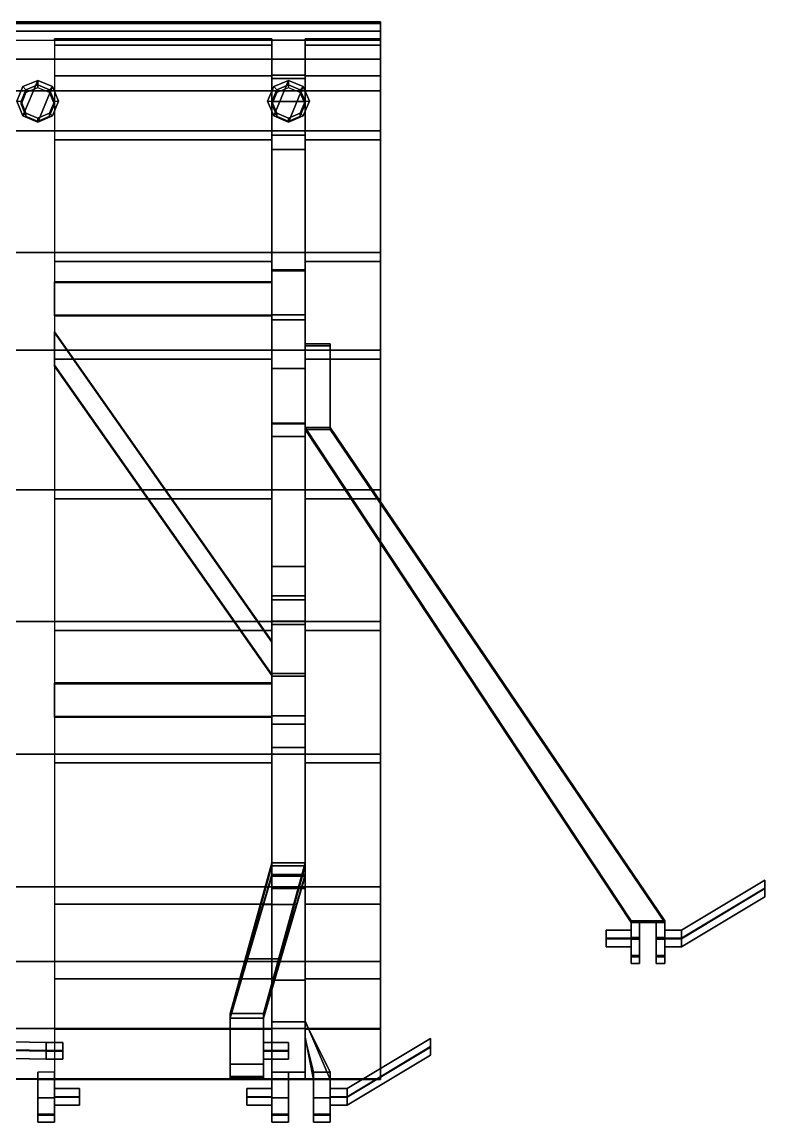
# Model space of a CAD drawing. Extents: x -0.72 to 0.72, y 1.65 to 2.97.
# Drawn here: x -0.169 to 0.72, y 1.65 to 2.967 of the extents above; entities that cross this region are included whole.
import ezdxf

# ---------------------------------------------------------------- set-up
doc = ezdxf.new("R2010")
doc.units = 0
doc.layers.add('TAIL', color=1, linetype='CONTINUOUS')

msp = doc.modelspace()

# ---------------------------------------------------------------- linework, layer by layer
at = {"layer": 'TAIL'}
for points in [[(-0.26, 2.9669, 1.0753), (-0.26, 2.9651, 1.1253), (0.26, 2.9651, 1.1253), (0.26, 2.9669, 1.0753)], [(-0.26, 2.9559, 0.9798), (-0.26, 2.9669, 1.0753), (0.26, 2.9669, 1.0753), (0.26, 2.9559, 0.9798)], [(-0.26, 2.9651, 1.1253), (-0.26, 2.9451, 1.1246), (0.26, 2.9451, 1.1246), (0.26, 2.9651, 1.1253)], [(0.26, 2.9669, 1.0753), (0.26, 2.9651, 1.1253), (0.26, 2.9451, 1.1246), (0.26, 2.9469, 1.0746)], [(0.26, 2.9559, 0.9798), (0.26, 2.9669, 1.0753), (0.26, 2.9469, 1.0746), (0.26, 2.9393, 1.0043)], [(-0.26, 2.9225, 0.9137), (-0.26, 2.9559, 0.9798), (0.26, 2.9559, 0.9798), (0.26, 2.9225, 0.9137)], [(0.26, 2.9225, 0.9137), (0.26, 2.9559, 0.9798), (0.26, 2.9393, 1.0043), (0.26, 2.9025, 0.913)], [(-0.13, 2.9469, 1.0746), (-0.13, 2.9393, 1.0043), (0.13, 2.9393, 1.0043), (0.13, 2.9469, 1.0746)], [(-0.13, 2.9451, 1.1246), (-0.13, 2.9469, 1.0746), (0.13, 2.9469, 1.0746), (0.13, 2.9451, 1.1246)], [(-0.13, 2.9393, 1.0043), (-0.13, 2.9025, 0.913), (0.13, 2.9025, 0.913), (0.13, 2.9393, 1.0043)], [(0.13, 2.9469, 1.0746), (0.13, 2.9393, 1.0043), (0.13, 2.8994, 1.0029), (0.13, 2.9034, 1.0277)], [(0.13, 2.9451, 1.1246), (0.13, 2.9469, 1.0746), (0.13, 2.9034, 1.0277)], [(0.13, 2.9451, 1.1246), (0.13, 1.9443, 1.1299), (0.17, 1.9443, 1.1299), (0.17, 2.9451, 1.1246)], [(0.13, 2.9451, 1.1246), (0.13, 2.9451, 1.1246), (0.13, 2.9034, 1.0277), (0.13, 2.8315, 1.0741)], [(0.13, 2.9451, 1.1246), (0.13, 2.9451, 1.1246), (0.13, 2.8315, 1.0741), (0.13, 2.6701, 1.075)], [(0.13, 2.6701, 1.075), (0.13, 2.6701, 1.075), (0.13, 2.552, 1.0745), (0.13, 2.9451, 1.1246)], [(0.13, 2.552, 1.0745), (0.13, 2.552, 1.0745), (0.13, 2.3152, 1.076), (0.13, 2.9451, 1.1246)], [(0.13, 1.9443, 1.1299), (0.13, 2.9451, 1.1246), (0.13, 2.3152, 1.076), (0.13, 2.1363, 1.0763)], [(0.13, 2.9393, 1.0043), (0.13, 2.9025, 0.913), (0.13, 2.8718, 0.9319), (0.13, 2.8994, 1.0029)], [(0.17, 2.9034, 1.0277), (0.17, 2.8994, 1.0029), (0.17, 2.9393, 1.0043), (0.17, 2.9469, 1.0746)], [(0.17, 2.9034, 1.0277), (0.17, 2.9034, 1.0277), (0.17, 2.9469, 1.0746), (0.17, 2.9451, 1.1246)], [(0.17, 2.9469, 1.0746), (0.17, 2.9393, 1.0043), (0.26, 2.9393, 1.0043), (0.26, 2.9469, 1.0746)], [(0.17, 2.9451, 1.1246), (0.17, 2.9469, 1.0746), (0.26, 2.9469, 1.0746), (0.26, 2.9451, 1.1246)], [(0.17, 2.8315, 1.0741), (0.17, 2.9034, 1.0277), (0.17, 2.9451, 1.1246)], [(0.17, 2.6701, 1.075), (0.17, 2.8315, 1.0741), (0.17, 2.9451, 1.1246)], [(0.17, 2.9451, 1.1246), (0.17, 2.552, 1.0745), (0.17, 2.6701, 1.075)], [(0.17, 2.9451, 1.1246), (0.17, 2.3152, 1.076), (0.17, 2.552, 1.0745)], [(0.17, 2.1363, 1.0763), (0.17, 2.3152, 1.076), (0.17, 2.9451, 1.1246), (0.17, 1.9443, 1.1299)], [(0.17, 2.8994, 1.0029), (0.17, 2.8718, 0.9319), (0.17, 2.9025, 0.913), (0.17, 2.9393, 1.0043)], [(0.17, 2.9393, 1.0043), (0.17, 2.9025, 0.913), (0.26, 2.9025, 0.913), (0.26, 2.9393, 1.0043)], [(-0.26, 2.8846, 0.8523), (-0.26, 2.9225, 0.9137), (0.26, 2.9225, 0.9137), (0.26, 2.8846, 0.8523)], [(0.26, 2.8846, 0.8523), (0.26, 2.9225, 0.9137), (0.26, 2.9025, 0.913), (0.26, 2.8257, 0.8202)], [(-0.13, 2.9025, 0.913), (-0.13, 2.8257, 0.8202), (0.13, 2.8257, 0.8202), (0.13, 2.9025, 0.913)], [(0.13, 2.8315, 1.0741), (0.13, 2.9034, 1.0277), (0.17, 2.9034, 1.0277), (0.17, 2.8315, 1.0741)], [(0.13, 2.9034, 1.0277), (0.13, 2.8994, 1.0029), (0.17, 2.8994, 1.0029), (0.17, 2.9034, 1.0277)], [(0.13, 2.9025, 0.913), (0.13, 2.8257, 0.8202), (0.13, 2.8143, 0.8599), (0.13, 2.8718, 0.9319)], [(0.13, 2.8994, 1.0029), (0.13, 2.8718, 0.9319), (0.17, 2.8718, 0.9319), (0.17, 2.8994, 1.0029)], [(0.17, 2.8718, 0.9319), (0.17, 2.8143, 0.8599), (0.17, 2.8257, 0.8202), (0.17, 2.9025, 0.913)], [(0.17, 2.9025, 0.913), (0.17, 2.8257, 0.8202), (0.26, 2.8257, 0.8202), (0.26, 2.9025, 0.913)], [(-0.26, 2.8364, 0.8006), (-0.26, 2.8846, 0.8523), (0.26, 2.8846, 0.8523), (0.26, 2.8364, 0.8006)], [(-0.1677, 2.8544, 1.2327), (-0.15, 2.897, 1.2312), (-0.1677, 2.8897, 1.2315), (-0.175, 2.872, 1.2321)], [(-0.1641, 2.8858, 1.2216), (-0.17, 2.8717, 1.2221), (-0.175, 2.872, 1.2321), (-0.1677, 2.8897, 1.2315)], [(-0.1641, 2.8823, 1.1217), (-0.17, 2.8682, 1.1222), (-0.17, 2.8717, 1.2221), (-0.1641, 2.8858, 1.2216)], [(-0.15, 2.8471, 1.233), (-0.1323, 2.8897, 1.2315), (-0.15, 2.897, 1.2312), (-0.1677, 2.8544, 1.2327)], [(-0.15, 2.8917, 1.2214), (-0.1641, 2.8858, 1.2216), (-0.1677, 2.8897, 1.2315), (-0.15, 2.897, 1.2312)], [(-0.15, 2.8882, 1.1215), (-0.1641, 2.8823, 1.1217), (-0.1641, 2.8858, 1.2216), (-0.15, 2.8917, 1.2214)], [(-0.1359, 2.8858, 1.2216), (-0.15, 2.8917, 1.2214), (-0.15, 2.897, 1.2312), (-0.1323, 2.8897, 1.2315)], [(-0.1359, 2.8823, 1.1217), (-0.15, 2.8882, 1.1215), (-0.15, 2.8917, 1.2214), (-0.1359, 2.8858, 1.2216)], [(-0.1323, 2.8544, 1.2327), (-0.125, 2.872, 1.2321), (-0.1323, 2.8897, 1.2315), (-0.15, 2.8471, 1.233)], [(-0.13, 2.8717, 1.2221), (-0.1359, 2.8858, 1.2216), (-0.1323, 2.8897, 1.2315), (-0.125, 2.872, 1.2321)], [(-0.13, 2.8682, 1.1222), (-0.1359, 2.8823, 1.1217), (-0.1359, 2.8858, 1.2216), (-0.13, 2.8717, 1.2221)], [(0.1323, 2.8544, 1.2327), (0.15, 2.897, 1.2312), (0.1323, 2.8897, 1.2315), (0.125, 2.872, 1.2321)], [(0.1359, 2.8858, 1.2216), (0.13, 2.8717, 1.2221), (0.125, 2.872, 1.2321), (0.1323, 2.8897, 1.2315)], [(0.1359, 2.8823, 1.1217), (0.13, 2.8682, 1.1222), (0.13, 2.8717, 1.2221), (0.1359, 2.8858, 1.2216)], [(0.15, 2.8917, 1.2214), (0.1359, 2.8858, 1.2216), (0.1323, 2.8897, 1.2315), (0.15, 2.897, 1.2312)], [(0.15, 2.8471, 1.233), (0.1677, 2.8897, 1.2315), (0.15, 2.897, 1.2312), (0.1323, 2.8544, 1.2327)], [(0.15, 2.8882, 1.1215), (0.1359, 2.8823, 1.1217), (0.1359, 2.8858, 1.2216), (0.15, 2.8917, 1.2214)], [(0.1641, 2.8858, 1.2216), (0.15, 2.8917, 1.2214), (0.15, 2.897, 1.2312), (0.1677, 2.8897, 1.2315)], [(0.1641, 2.8823, 1.1217), (0.15, 2.8882, 1.1215), (0.15, 2.8917, 1.2214), (0.1641, 2.8858, 1.2216)], [(0.1677, 2.8544, 1.2327), (0.175, 2.872, 1.2321), (0.1677, 2.8897, 1.2315), (0.15, 2.8471, 1.233)], [(0.17, 2.8717, 1.2221), (0.1641, 2.8858, 1.2216), (0.1677, 2.8897, 1.2315), (0.175, 2.872, 1.2321)], [(0.17, 2.8682, 1.1222), (0.1641, 2.8823, 1.1217), (0.1641, 2.8858, 1.2216), (0.17, 2.8717, 1.2221)], [(0.26, 2.8364, 0.8006), (0.26, 2.8846, 0.8523), (0.26, 2.8257, 0.8202)], [(-0.17, 2.8717, 1.2221), (-0.1641, 2.8576, 1.2226), (-0.1677, 2.8544, 1.2327), (-0.175, 2.872, 1.2321)], [(-0.17, 2.8682, 1.1222), (-0.1641, 2.8541, 1.1227), (-0.1641, 2.8576, 1.2226), (-0.17, 2.8717, 1.2221)], [(-0.1359, 2.8576, 1.2226), (-0.13, 2.8717, 1.2221), (-0.125, 2.872, 1.2321), (-0.1323, 2.8544, 1.2327)], [(-0.1359, 2.8541, 1.1227), (-0.13, 2.8682, 1.1222), (-0.13, 2.8717, 1.2221), (-0.1359, 2.8576, 1.2226)], [(0.13, 2.8717, 1.2221), (0.1359, 2.8576, 1.2226), (0.1323, 2.8544, 1.2327), (0.125, 2.872, 1.2321)], [(0.13, 2.8718, 0.9319), (0.13, 2.8143, 0.8599), (0.17, 2.8143, 0.8599), (0.17, 2.8718, 0.9319)], [(0.13, 2.8682, 1.1222), (0.1359, 2.8541, 1.1227), (0.1359, 2.8576, 1.2226), (0.13, 2.8717, 1.2221)], [(0.1641, 2.8576, 1.2226), (0.17, 2.8717, 1.2221), (0.175, 2.872, 1.2321), (0.1677, 2.8544, 1.2327)], [(0.1641, 2.8541, 1.1227), (0.17, 2.8682, 1.1222), (0.17, 2.8717, 1.2221), (0.1641, 2.8576, 1.2226)], [(-0.1641, 2.8576, 1.2226), (-0.15, 2.8517, 1.2228), (-0.15, 2.8471, 1.233), (-0.1677, 2.8544, 1.2327)], [(-0.1641, 2.8541, 1.1227), (-0.15, 2.8482, 1.1229), (-0.15, 2.8517, 1.2228), (-0.1641, 2.8576, 1.2226)], [(-0.15, 2.8517, 1.2228), (-0.1359, 2.8576, 1.2226), (-0.1323, 2.8544, 1.2327), (-0.15, 2.8471, 1.233)], [(-0.15, 2.8482, 1.1229), (-0.1359, 2.8541, 1.1227), (-0.1359, 2.8576, 1.2226), (-0.15, 2.8517, 1.2228)], [(0.1359, 2.8576, 1.2226), (0.15, 2.8517, 1.2228), (0.15, 2.8471, 1.233), (0.1323, 2.8544, 1.2327)], [(0.1359, 2.8541, 1.1227), (0.15, 2.8482, 1.1229), (0.15, 2.8517, 1.2228), (0.1359, 2.8576, 1.2226)], [(0.15, 2.8482, 1.1229), (0.1641, 2.8541, 1.1227), (0.1641, 2.8576, 1.2226), (0.15, 2.8517, 1.2228)], [(0.15, 2.8517, 1.2228), (0.1641, 2.8576, 1.2226), (0.1677, 2.8544, 1.2327), (0.15, 2.8471, 1.233)], [(-0.26, 2.691, 0.6655), (-0.26, 2.8364, 0.8006), (0.26, 2.8364, 0.8006), (0.26, 2.691, 0.6655)], [(0.13, 2.6701, 1.075), (0.13, 2.8315, 1.0741), (0.17, 2.8315, 1.0741), (0.17, 2.6701, 1.075)], [(0.26, 2.8257, 0.8202), (0.26, 2.6803, 0.6851), (0.26, 2.691, 0.6655), (0.26, 2.8364, 0.8006)], [(-0.13, 2.8257, 0.8202), (-0.13, 2.6803, 0.6851), (0.13, 2.6803, 0.6851), (0.13, 2.8257, 0.8202)], [(0.13, 2.8257, 0.8202), (0.13, 2.6803, 0.6851), (0.13, 2.6689, 0.7247), (0.13, 2.8143, 0.8599)], [(0.17, 2.8143, 0.8599), (0.17, 2.6689, 0.7247), (0.17, 2.6803, 0.6851), (0.17, 2.8257, 0.8202)], [(0.17, 2.8257, 0.8202), (0.17, 2.6803, 0.6851), (0.26, 2.6803, 0.6851), (0.26, 2.8257, 0.8202)], [(0.13, 2.8143, 0.8599), (0.13, 2.6689, 0.7247), (0.17, 2.6689, 0.7247), (0.17, 2.8143, 0.8599)], [(-0.26, 2.5739, 0.5813), (-0.26, 2.691, 0.6655), (0.26, 2.691, 0.6655), (0.26, 2.5739, 0.5813)], [(0.26, 2.6803, 0.6851), (0.26, 2.5632, 0.601), (0.26, 2.5739, 0.5813), (0.26, 2.691, 0.6655)], [(-0.13, 2.6803, 0.6851), (-0.13, 2.5632, 0.601), (0.13, 2.5632, 0.601), (0.13, 2.6803, 0.6851)], [(0.13, 2.6803, 0.6851), (0.13, 2.5632, 0.601), (0.13, 2.6104, 0.6826), (0.13, 2.6689, 0.7247)], [(0.17, 2.6689, 0.7247), (0.17, 2.6104, 0.6826), (0.17, 2.5632, 0.601), (0.17, 2.6803, 0.6851)], [(0.17, 2.6803, 0.6851), (0.17, 2.5632, 0.601), (0.26, 2.5632, 0.601), (0.26, 2.6803, 0.6851)], [(0.13, 2.6689, 0.7247), (0.13, 2.6701, 1.075), (0.17, 2.6701, 1.075), (0.17, 2.6689, 0.7247)], [(0.13, 2.6701, 1.075), (0.13, 2.6701, 1.075), (0.13, 2.6164, 0.9809), (0.13, 2.552, 1.0745)], [(0.13, 2.6701, 1.075), (0.13, 2.6689, 0.7247), (0.13, 2.6104, 0.6826), (0.13, 2.6164, 0.9809)], [(0.17, 2.552, 1.0745), (0.17, 2.6164, 0.9809), (0.17, 2.6701, 1.075)], [(0.17, 2.6164, 0.9809), (0.17, 2.6104, 0.6826), (0.17, 2.6689, 0.7247), (0.17, 2.6701, 1.075)], [(0.13, 2.655, 1.1245), (0.13, 2.656, 1.0945), (-0.13, 2.656, 1.0945), (-0.13, 2.655, 1.1245)], [(0.13, 2.656, 1.0945), (0.13, 2.616, 1.0931), (-0.13, 2.616, 1.0931), (-0.13, 2.656, 1.0945)], [(-0.13, 2.655, 1.1245), (-0.13, 2.615, 1.1231), (0.13, 2.615, 1.1231), (0.13, 2.655, 1.1245)], [(-0.13, 2.615, 1.1231), (-0.13, 2.616, 1.0931), (0.13, 2.616, 1.0931), (0.13, 2.615, 1.1231)], [(0.13, 2.6164, 0.9809), (0.13, 2.6104, 0.6826), (0.17, 2.6104, 0.6826), (0.17, 2.6164, 0.9809)], [(0.13, 2.552, 1.0745), (0.13, 2.6164, 0.9809), (0.17, 2.6164, 0.9809), (0.17, 2.552, 1.0745)], [(0.13, 2.6104, 0.6826), (0.13, 2.2752, 1.0212), (0.17, 2.2752, 1.0212), (0.17, 2.6104, 0.6826)], [(0.13, 2.4868, 0.7325), (0.13, 2.2457, 0.9823), (0.13, 2.2752, 1.0212), (0.13, 2.6104, 0.6826)], [(0.13, 2.6104, 0.6826), (0.13, 2.6104, 0.6826), (0.13, 2.4859, 0.6236), (0.13, 2.4868, 0.7325)], [(0.13, 2.6104, 0.6826), (0.13, 2.6104, 0.6826), (0.13, 2.4705, 0.5927), (0.13, 2.4859, 0.6236)], [(0.13, 2.5632, 0.601), (0.13, 2.3961, 0.5151), (0.13, 2.4705, 0.5927), (0.13, 2.6104, 0.6826)], [(0.17, 2.6104, 0.6826), (0.17, 2.2752, 1.0212), (0.17, 2.2457, 0.9823), (0.17, 2.4868, 0.7325)], [(0.17, 2.4868, 0.7325), (0.17, 2.4859, 0.6236), (0.17, 2.6104, 0.6826)], [(0.17, 2.4859, 0.6236), (0.17, 2.4705, 0.5927), (0.17, 2.6104, 0.6826)], [(0.17, 2.6104, 0.6826), (0.17, 2.4705, 0.5927), (0.17, 2.3961, 0.5151), (0.17, 2.5632, 0.601)], [(0.13, 2.2245, 1.1295), (0.13, 2.2256, 1.0995), (-0.13, 2.596, 1.0924), (-0.13, 2.595, 1.1224)], [(0.13, 2.2256, 1.0995), (0.13, 2.1856, 1.0981), (-0.13, 2.5561, 1.091), (-0.13, 2.596, 1.0924)], [(-0.13, 2.595, 1.1224), (-0.13, 2.555, 1.121), (0.13, 2.1845, 1.1281), (0.13, 2.2245, 1.1295)], [(0.17, 2.5814, 0.6516), (0.17, 2.4815, 0.6481), (0.17, 2.479, 0.7181), (0.17, 2.579, 0.7216)], [(0.2, 2.579, 0.7216), (0.2, 2.5814, 0.6516), (0.17, 2.5814, 0.6516), (0.17, 2.579, 0.7216)], [(0.2, 2.5814, 0.6516), (0.2, 2.4815, 0.6481), (0.17, 2.4815, 0.6481), (0.17, 2.5814, 0.6516)], [(0.2, 2.479, 0.7181), (0.2, 2.4815, 0.6481), (0.2, 2.5814, 0.6516), (0.2, 2.579, 0.7216)], [(-0.26, 2.4068, 0.4954), (-0.26, 2.5739, 0.5813), (0.26, 2.5739, 0.5813), (0.26, 2.4068, 0.4954)], [(0.17, 2.579, 0.7216), (0.17, 2.479, 0.7181), (0.2, 2.479, 0.7181), (0.2, 2.579, 0.7216)], [(0.26, 2.5632, 0.601), (0.26, 2.3961, 0.5151), (0.26, 2.4068, 0.4954), (0.26, 2.5739, 0.5813)], [(-0.13, 2.5632, 0.601), (-0.13, 2.3961, 0.5151), (0.13, 2.3961, 0.5151), (0.13, 2.5632, 0.601)], [(-0.13, 2.555, 1.121), (-0.13, 2.5561, 1.091), (0.13, 2.1856, 1.0981), (0.13, 2.1845, 1.1281)], [(0.17, 2.5632, 0.601), (0.17, 2.3961, 0.5151), (0.26, 2.3961, 0.5151), (0.26, 2.5632, 0.601)], [(0.13, 2.3152, 1.076), (0.13, 2.552, 1.0745), (0.17, 2.552, 1.0745), (0.17, 2.3152, 1.076)], [(0.13, 2.2457, 0.9823), (0.13, 2.4868, 0.7325), (0.17, 2.4868, 0.7325), (0.17, 2.2457, 0.9823)], [(0.13, 2.4868, 0.7325), (0.13, 2.4859, 0.6236), (0.17, 2.4859, 0.6236), (0.17, 2.4868, 0.7325)], [(0.13, 2.4859, 0.6236), (0.13, 2.4705, 0.5927), (0.17, 2.4705, 0.5927), (0.17, 2.4859, 0.6236)], [(0.17, 2.4815, 0.6481), (0.56, 1.8908, 0.6575), (0.56, 1.8887, 0.7175), (0.17, 2.479, 0.7181)], [(0.2, 2.4815, 0.6481), (0.6, 1.8908, 0.6575), (0.56, 1.8908, 0.6575), (0.17, 2.4815, 0.6481)], [(0.17, 2.479, 0.7181), (0.56, 1.8887, 0.7175), (0.6, 1.8887, 0.7175), (0.2, 2.479, 0.7181)], [(0.6, 1.8887, 0.7175), (0.6, 1.8908, 0.6575), (0.2, 2.4815, 0.6481), (0.2, 2.479, 0.7181)], [(0.13, 2.4705, 0.5927), (0.13, 2.2798, 0.5059), (0.17, 2.2798, 0.5059), (0.17, 2.4705, 0.5927)], [(0.13, 2.3961, 0.5151), (0.13, 2.2383, 0.4495), (0.13, 2.2798, 0.5059), (0.13, 2.4705, 0.5927)], [(0.17, 2.4705, 0.5927), (0.17, 2.2798, 0.5059), (0.17, 2.2383, 0.4495), (0.17, 2.3961, 0.5151)], [(-0.26, 2.249, 0.4299), (-0.26, 2.4068, 0.4954), (0.26, 2.4068, 0.4954), (0.26, 2.249, 0.4299)], [(0.26, 2.3961, 0.5151), (0.26, 2.2383, 0.4495), (0.26, 2.249, 0.4299), (0.26, 2.4068, 0.4954)], [(-0.13, 2.3961, 0.5151), (-0.13, 2.2383, 0.4495), (0.13, 2.2383, 0.4495), (0.13, 2.3961, 0.5151)], [(0.17, 2.3961, 0.5151), (0.17, 2.2383, 0.4495), (0.26, 2.2383, 0.4495), (0.26, 2.3961, 0.5151)], [(0.13, 2.2752, 1.0212), (0.13, 2.3152, 1.076), (0.17, 2.3152, 1.076), (0.17, 2.2752, 1.0212)], [(0.13, 2.1869, 0.9817), (0.13, 2.1363, 1.0763), (0.13, 2.3152, 1.076), (0.13, 2.2752, 1.0212)], [(0.17, 2.2752, 1.0212), (0.17, 2.3152, 1.076), (0.17, 2.1363, 1.0763), (0.17, 2.1869, 0.9817)], [(0.13, 2.2798, 0.5059), (0.13, 2.2496, 0.5131), (0.17, 2.2496, 0.5131), (0.17, 2.2798, 0.5059)], [(0.13, 2.0983, 0.4467), (0.13, 2.0983, 0.4467), (0.13, 2.2496, 0.5131), (0.13, 2.2798, 0.5059)], [(0.13, 2.2383, 0.4495), (0.13, 2.0798, 0.404), (0.13, 2.0983, 0.4467), (0.13, 2.2798, 0.5059)], [(0.17, 2.2798, 0.5059), (0.17, 2.2496, 0.5131), (0.17, 2.0983, 0.4467)], [(0.17, 2.2798, 0.5059), (0.17, 2.0983, 0.4467), (0.17, 2.0798, 0.404), (0.17, 2.2383, 0.4495)], [(0.13, 2.1869, 0.9817), (0.13, 2.2752, 1.0212), (0.13, 2.2457, 0.9823), (0.13, 2.1869, 0.9817)], [(0.17, 2.1869, 0.9817), (0.17, 2.2457, 0.9823), (0.17, 2.2752, 1.0212)], [(-0.26, 2.0904, 0.3843), (-0.26, 2.249, 0.4299), (0.26, 2.249, 0.4299), (0.26, 2.0904, 0.3843)], [(0.13, 2.2496, 0.5131), (0.13, 2.1836, 0.5833), (0.17, 2.1836, 0.5833), (0.17, 2.2496, 0.5131)], [(0.13, 2.0983, 0.4467), (0.13, 2.1262, 0.5056), (0.13, 2.1836, 0.5833), (0.13, 2.2496, 0.5131)], [(0.13, 2.1869, 0.9817), (0.13, 2.2457, 0.9823), (0.17, 2.2457, 0.9823), (0.17, 2.1869, 0.9817)], [(0.17, 2.2496, 0.5131), (0.17, 2.1836, 0.5833), (0.17, 2.1262, 0.5056), (0.17, 2.0983, 0.4467)], [(0.26, 2.2383, 0.4495), (0.26, 2.0798, 0.404), (0.26, 2.0904, 0.3843), (0.26, 2.249, 0.4299)], [(-0.13, 2.2383, 0.4495), (-0.13, 2.0798, 0.404), (0.13, 2.0798, 0.404), (0.13, 2.2383, 0.4495)], [(0.17, 2.2383, 0.4495), (0.17, 2.0798, 0.404), (0.26, 2.0798, 0.404), (0.26, 2.2383, 0.4495)], [(0.13, 2.1836, 0.5833), (0.13, 2.1869, 0.9817), (0.17, 2.1869, 0.9817), (0.17, 2.1836, 0.5833)], [(0.13, 2.1262, 0.5056), (0.13, 2.1363, 1.0763), (0.13, 2.1869, 0.9817), (0.13, 2.1836, 0.5833)], [(0.17, 2.1836, 0.5833), (0.17, 2.1869, 0.9817), (0.17, 2.1363, 1.0763), (0.17, 2.1262, 0.5056)], [(0.13, 2.1746, 1.1277), (0.13, 2.1756, 1.0977), (-0.13, 2.1756, 1.0977), (-0.13, 2.1746, 1.1277)], [(0.13, 2.1756, 1.0977), (0.13, 2.1356, 1.0963), (-0.13, 2.1356, 1.0963), (-0.13, 2.1756, 1.0977)], [(-0.13, 2.1746, 1.1277), (-0.13, 2.1346, 1.1263), (0.13, 2.1346, 1.1263), (0.13, 2.1746, 1.1277)], [(-0.13, 2.1346, 1.1263), (-0.13, 2.1356, 1.0963), (0.13, 2.1356, 1.0963), (0.13, 2.1346, 1.1263)], [(0.13, 1.9462, 1.077), (0.13, 2.1363, 1.0763), (0.17, 2.1363, 1.0763), (0.17, 1.9462, 1.077)], [(0.13, 2.1363, 1.0763), (0.13, 2.1262, 0.5056), (0.17, 2.1262, 0.5056), (0.17, 2.1363, 1.0763)], [(0.13, 1.9443, 1.1299), (0.13, 1.9443, 1.1299), (0.13, 2.1363, 1.0763), (0.13, 1.9462, 1.077)], [(0.17, 1.9462, 1.077), (0.17, 2.1363, 1.0763), (0.17, 1.9443, 1.1299)], [(0.13, 2.1262, 0.5056), (0.13, 1.9565, 0.7826), (0.17, 1.9565, 0.7826), (0.17, 2.1262, 0.5056)], [(0.13, 1.9565, 0.7826), (0.13, 2.1262, 0.5056), (0.13, 2.0983, 0.4467), (0.13, 1.9603, 0.673)], [(0.17, 2.1262, 0.5056), (0.17, 1.9565, 0.7826), (0.17, 1.9603, 0.673), (0.17, 2.0983, 0.4467)], [(0.13, 1.9603, 0.673), (0.13, 2.0983, 0.4467), (0.17, 2.0983, 0.4467), (0.17, 1.9603, 0.673)], [(0.13, 2.0983, 0.4467), (0.13, 1.9295, 0.4087), (0.17, 1.9295, 0.4087), (0.17, 2.0983, 0.4467)], [(0.13, 2.0798, 0.404), (0.13, 1.9109, 0.368), (0.13, 1.9295, 0.4087), (0.13, 2.0983, 0.4467)], [(0.17, 2.0983, 0.4467), (0.17, 1.9295, 0.4087), (0.17, 1.9109, 0.368), (0.17, 2.0798, 0.404)], [(-0.26, 1.9316, 0.3488), (-0.26, 2.0904, 0.3843), (0.26, 2.0904, 0.3843), (0.26, 1.9316, 0.3488)], [(0.26, 2.0798, 0.404), (0.26, 1.9109, 0.368), (0.26, 1.9316, 0.3488), (0.26, 2.0904, 0.3843)], [(-0.13, 2.0798, 0.404), (-0.13, 1.9109, 0.368), (0.13, 1.9109, 0.368), (0.13, 2.0798, 0.404)], [(0.17, 2.0798, 0.404), (0.17, 1.9109, 0.368), (0.26, 1.9109, 0.368), (0.26, 2.0798, 0.404)], [(0.08, 1.7799, 0.9689), (0.13, 1.9603, 0.673), (0.17, 1.9603, 0.673), (0.12, 1.7799, 0.9689)], [(0.0992, 1.8452, 0.9641), (0.13, 1.9565, 0.7826), (0.13, 1.9603, 0.673), (0.08, 1.7799, 0.9689)], [(0.13, 1.9565, 0.7826), (0.0992, 1.8452, 0.9641), (0.1392, 1.8452, 0.9641), (0.17, 1.9565, 0.7826)], [(0.17, 1.9565, 0.7826), (0.1392, 1.8452, 0.9641), (0.12, 1.7799, 0.9689), (0.17, 1.9603, 0.673)], [(0.08, 1.7742, 1.1308), (0.08, 1.7742, 1.1308), (0.13, 1.9443, 1.1299), (0.1195, 1.9104, 1.0771)], [(0.13, 1.9443, 1.1299), (0.08, 1.7742, 1.1308), (0.12, 1.7742, 1.1308), (0.17, 1.9443, 1.1299)], [(0.1195, 1.9104, 1.0771), (0.13, 1.9462, 1.077), (0.17, 1.9462, 1.077), (0.1595, 1.9104, 1.0771)], [(0.1195, 1.9104, 1.0771), (0.1195, 1.9104, 1.0771), (0.13, 1.9443, 1.1299), (0.13, 1.9462, 1.077)], [(0.1595, 1.9104, 1.0771), (0.17, 1.9443, 1.1299), (0.12, 1.7742, 1.1308)], [(0.17, 1.9462, 1.077), (0.17, 1.9443, 1.1299), (0.1595, 1.9104, 1.0771)], [(0.62, 1.8701, 0.6768), (0.62, 1.8798, 0.6872), (0.72, 1.9397, 0.6892), (0.72, 1.9301, 0.6789)], [(0.62, 1.8798, 0.6872), (0.62, 1.8694, 0.6968), (0.72, 1.9294, 0.6989), (0.72, 1.9397, 0.6892)], [(0.72, 1.9301, 0.6789), (0.72, 1.9397, 0.6892), (0.72, 1.9294, 0.6989), (0.72, 1.9197, 0.6885)], [(-0.26, 1.842, 0.3356), (-0.26, 1.9316, 0.3488), (0.26, 1.9316, 0.3488), (0.26, 1.842, 0.3356)], [(0.13, 1.9295, 0.4087), (0.13, 1.8199, 0.3949), (0.17, 1.8199, 0.3949), (0.17, 1.9295, 0.4087)], [(0.13, 1.9109, 0.368), (0.13, 1.8213, 0.3549), (0.13, 1.8199, 0.3949), (0.13, 1.9295, 0.4087)], [(0.17, 1.9295, 0.4087), (0.17, 1.8199, 0.3949), (0.17, 1.8213, 0.3549), (0.17, 1.9109, 0.368)], [(0.26, 1.9109, 0.368), (0.26, 1.8213, 0.3549), (0.26, 1.842, 0.3356), (0.26, 1.9316, 0.3488)], [(0.62, 1.8598, 0.6865), (0.62, 1.8701, 0.6768), (0.72, 1.9301, 0.6789), (0.72, 1.9197, 0.6885)], [(0.62, 1.8694, 0.6968), (0.62, 1.8598, 0.6865), (0.72, 1.9197, 0.6885), (0.72, 1.9294, 0.6989)], [(-0.13, 1.9109, 0.368), (-0.13, 1.8213, 0.3549), (0.13, 1.8213, 0.3549), (0.13, 1.9109, 0.368)], [(0.08, 1.7799, 0.9689), (0.08, 1.7742, 1.1308), (0.1195, 1.9104, 1.0771), (0.0992, 1.8452, 0.9641)], [(0.0992, 1.8452, 0.9641), (0.1195, 1.9104, 1.0771), (0.1595, 1.9104, 1.0771), (0.1392, 1.8452, 0.9641)], [(0.1392, 1.8452, 0.9641), (0.1595, 1.9104, 1.0771), (0.12, 1.7742, 1.1308), (0.12, 1.7799, 0.9689)], [(0.17, 1.9109, 0.368), (0.17, 1.8213, 0.3549), (0.26, 1.8213, 0.3549), (0.26, 1.9109, 0.368)], [(0.56, 1.8687, 0.7168), (0.56, 1.8887, 0.7175), (0.56, 1.8908, 0.6575), (0.56, 1.8708, 0.6568)], [(0.57, 1.8908, 0.6575), (0.57, 1.8708, 0.6568), (0.56, 1.8708, 0.6568), (0.56, 1.8908, 0.6575)], [(0.57, 1.8687, 0.7168), (0.57, 1.8887, 0.7175), (0.56, 1.8887, 0.7175), (0.56, 1.8687, 0.7168)], [(0.59, 1.8908, 0.6575), (0.59, 1.8887, 0.7175), (0.57, 1.8887, 0.7175), (0.57, 1.8908, 0.6575)], [(0.57, 1.8708, 0.6568), (0.57, 1.8908, 0.6575), (0.57, 1.8887, 0.7175), (0.57, 1.8687, 0.7168)], [(0.59, 1.8687, 0.7168), (0.59, 1.8887, 0.7175), (0.59, 1.8908, 0.6575), (0.59, 1.8708, 0.6568)], [(0.6, 1.8908, 0.6575), (0.6, 1.8708, 0.6568), (0.59, 1.8708, 0.6568), (0.59, 1.8908, 0.6575)], [(0.6, 1.8687, 0.7168), (0.6, 1.8887, 0.7175), (0.59, 1.8887, 0.7175), (0.59, 1.8687, 0.7168)], [(0.6, 1.8708, 0.6568), (0.6, 1.8908, 0.6575), (0.6, 1.8887, 0.7175), (0.6, 1.8687, 0.7168)], [(0.53, 1.8701, 0.6768), (0.53, 1.8598, 0.6865), (0.53, 1.8694, 0.6968), (0.53, 1.8798, 0.6872)], [(0.53, 1.8701, 0.6768), (0.53, 1.8798, 0.6872), (0.56, 1.8798, 0.6872), (0.56, 1.8701, 0.6768)], [(0.53, 1.8798, 0.6872), (0.53, 1.8694, 0.6968), (0.56, 1.8694, 0.6968), (0.56, 1.8798, 0.6872)], [(0.53, 1.8598, 0.6865), (0.53, 1.8701, 0.6768), (0.56, 1.8701, 0.6768), (0.56, 1.8598, 0.6865)], [(0.56, 1.8478, 0.7073), (0.56, 1.8687, 0.7168), (0.56, 1.8708, 0.6568), (0.56, 1.8493, 0.6649)], [(0.57, 1.8708, 0.6568), (0.57, 1.8493, 0.6649), (0.56, 1.8493, 0.6649), (0.56, 1.8708, 0.6568)], [(0.57, 1.8493, 0.6649), (0.57, 1.8708, 0.6568), (0.57, 1.8687, 0.7168), (0.57, 1.8478, 0.7073)], [(0.59, 1.8478, 0.7073), (0.59, 1.8687, 0.7168), (0.59, 1.8708, 0.6568), (0.59, 1.8493, 0.6649)], [(0.6, 1.8708, 0.6568), (0.6, 1.8493, 0.6649), (0.59, 1.8493, 0.6649), (0.59, 1.8708, 0.6568)], [(0.6, 1.8701, 0.6768), (0.6, 1.8798, 0.6872), (0.62, 1.8798, 0.6872), (0.62, 1.8701, 0.6768)], [(0.6, 1.8798, 0.6872), (0.6, 1.8694, 0.6968), (0.62, 1.8694, 0.6968), (0.62, 1.8798, 0.6872)], [(0.6, 1.8493, 0.6649), (0.6, 1.8708, 0.6568), (0.6, 1.8687, 0.7168), (0.6, 1.8478, 0.7073)], [(0.6, 1.8598, 0.6865), (0.6, 1.8701, 0.6768), (0.62, 1.8701, 0.6768), (0.62, 1.8598, 0.6865)], [(0.53, 1.8694, 0.6968), (0.53, 1.8598, 0.6865), (0.56, 1.8598, 0.6865), (0.56, 1.8694, 0.6968)], [(0.57, 1.8478, 0.7073), (0.57, 1.8687, 0.7168), (0.56, 1.8687, 0.7168), (0.56, 1.8478, 0.7073)], [(0.6, 1.8478, 0.7073), (0.6, 1.8687, 0.7168), (0.59, 1.8687, 0.7168), (0.59, 1.8478, 0.7073)], [(0.6, 1.8694, 0.6968), (0.6, 1.8598, 0.6865), (0.62, 1.8598, 0.6865), (0.62, 1.8694, 0.6968)], [(0.56, 1.8398, 0.6858), (0.56, 1.8478, 0.7073), (0.56, 1.8493, 0.6649), (0.56, 1.8398, 0.6858)], [(0.57, 1.8493, 0.6649), (0.57, 1.8398, 0.6858), (0.56, 1.8398, 0.6858), (0.56, 1.8493, 0.6649)], [(0.57, 1.8398, 0.6858), (0.57, 1.8478, 0.7073), (0.56, 1.8478, 0.7073), (0.56, 1.8398, 0.6858)], [(0.57, 1.8398, 0.6858), (0.57, 1.8493, 0.6649), (0.57, 1.8478, 0.7073), (0.57, 1.8398, 0.6858)], [(0.59, 1.8398, 0.6858), (0.59, 1.8478, 0.7073), (0.59, 1.8493, 0.6649), (0.59, 1.8398, 0.6858)], [(0.6, 1.8493, 0.6649), (0.6, 1.8398, 0.6858), (0.59, 1.8398, 0.6858), (0.59, 1.8493, 0.6649)], [(0.6, 1.8398, 0.6858), (0.6, 1.8478, 0.7073), (0.59, 1.8478, 0.7073), (0.59, 1.8398, 0.6858)], [(0.6, 1.8398, 0.6858), (0.6, 1.8493, 0.6649), (0.6, 1.8478, 0.7073), (0.6, 1.8398, 0.6858)], [(-0.26, 1.762, 0.3328), (-0.26, 1.842, 0.3356), (0.26, 1.842, 0.3356), (0.26, 1.762, 0.3328)], [(0.26, 1.8213, 0.3549), (0.26, 1.7613, 0.3528), (0.26, 1.762, 0.3328), (0.26, 1.842, 0.3356)], [(-0.13, 1.8213, 0.3549), (-0.13, 1.7613, 0.3528), (0.13, 1.7613, 0.3528), (0.13, 1.8213, 0.3549)], [(0.13, 1.8213, 0.3549), (0.13, 1.7613, 0.3528), (0.13, 1.7699, 0.3931), (0.13, 1.8199, 0.3949)], [(0.13, 1.8199, 0.3949), (0.13, 1.7699, 0.3931), (0.17, 1.7699, 0.3931), (0.17, 1.8199, 0.3949)], [(0.17, 1.8199, 0.3949), (0.17, 1.7699, 0.3931), (0.17, 1.7613, 0.3528), (0.17, 1.8213, 0.3549)], [(0.17, 1.8213, 0.3549), (0.17, 1.7613, 0.3528), (0.26, 1.7613, 0.3528), (0.26, 1.8213, 0.3549)], [(0.08, 1.7194, 1.1311), (0.08, 1.7799, 0.9689), (0.08, 1.7023, 1.0961), (0.08, 1.7046, 1.1177)], [(0.08, 1.7742, 1.1308), (0.08, 1.7799, 0.9689), (0.08, 1.7194, 1.1311)], [(0.08, 1.7023, 1.0961), (0.08, 1.7799, 0.9689), (0.12, 1.7799, 0.9689), (0.12, 1.7023, 1.0961)], [(0.12, 1.7046, 1.1177), (0.12, 1.7023, 1.0961), (0.12, 1.7799, 0.9689), (0.12, 1.7194, 1.1311)], [(0.12, 1.7194, 1.1311), (0.12, 1.7194, 1.1311), (0.12, 1.7799, 0.9689), (0.12, 1.7742, 1.1308)], [(0.08, 1.7742, 1.1308), (0.08, 1.7194, 1.1311), (0.12, 1.7194, 1.1311), (0.12, 1.7742, 1.1308)], [(0.13, 1.7699, 0.3931), (0.13, 1.7096, 0.401), (0.17, 1.7096, 0.401), (0.17, 1.7699, 0.3931)], [(0.13, 1.7613, 0.3528), (0.13, 1.701, 0.3607), (0.13, 1.7096, 0.401), (0.13, 1.7699, 0.3931)], [(0.2, 1.701, 0.3607), (0.17, 1.7713, 0.3532), (0.17, 1.7699, 0.3931), (0.2, 1.7096, 0.401)], [(0.17, 1.7713, 0.3532), (0.2, 1.701, 0.3607), (0.18, 1.701, 0.3607), (0.17, 1.7514, 0.3525)], [(0.17, 1.7699, 0.3931), (0.17, 1.7096, 0.401), (0.17, 1.701, 0.3607), (0.17, 1.7613, 0.3528)], [(0.2, 1.7096, 0.401), (0.17, 1.7699, 0.3931), (0.17, 1.75, 0.3924), (0.18, 1.7096, 0.401)], [(-0.26, 1.7017, 0.3407), (-0.26, 1.762, 0.3328), (0.26, 1.762, 0.3328), (0.26, 1.7017, 0.3407)], [(-0.13, 1.7613, 0.3528), (-0.13, 1.701, 0.3607), (0.13, 1.701, 0.3607), (0.13, 1.7613, 0.3528)], [(0.17, 1.7613, 0.3528), (0.17, 1.701, 0.3607), (0.26, 1.701, 0.3607), (0.26, 1.7613, 0.3528)], [(0.26, 1.7613, 0.3528), (0.26, 1.701, 0.3607), (0.26, 1.7017, 0.3407), (0.26, 1.762, 0.3328)], [(-0.14, 1.7452, 1.1027), (-0.14, 1.7355, 1.0924), (-0.24, 1.7376, 1.0324), (-0.24, 1.7473, 1.0427)], [(-0.14, 1.7348, 1.1124), (-0.14, 1.7452, 1.1027), (-0.24, 1.7473, 1.0427), (-0.24, 1.7369, 1.0524)], [(-0.12, 1.7452, 1.1027), (-0.12, 1.7355, 1.0924), (-0.14, 1.7355, 1.0924), (-0.14, 1.7452, 1.1027)], [(-0.12, 1.7348, 1.1124), (-0.12, 1.7452, 1.1027), (-0.14, 1.7452, 1.1027), (-0.14, 1.7348, 1.1124)], [(0.15, 1.7452, 1.1027), (0.15, 1.7355, 1.0924), (0.12, 1.7355, 1.0924), (0.12, 1.7452, 1.1027)], [(0.15, 1.7348, 1.1124), (0.15, 1.7452, 1.1027), (0.12, 1.7452, 1.1027), (0.12, 1.7348, 1.1124)], [(0.15, 1.7452, 1.1027), (0.15, 1.7348, 1.1124), (0.15, 1.7252, 1.102), (0.15, 1.7355, 1.0924)], [(0.18, 1.7096, 0.401), (0.17, 1.75, 0.3924), (0.17, 1.7514, 0.3525), (0.18, 1.701, 0.3607)], [(0.22, 1.6803, 0.38), (0.22, 1.69, 0.3903), (0.32, 1.75, 0.3924), (0.32, 1.7403, 0.3821)], [(0.22, 1.69, 0.3903), (0.22, 1.6797, 0.4), (0.32, 1.7396, 0.4021), (0.32, 1.75, 0.3924)], [(0.22, 1.67, 0.3897), (0.22, 1.6803, 0.38), (0.32, 1.7403, 0.3821), (0.32, 1.73, 0.3917)], [(0.22, 1.6797, 0.4), (0.22, 1.67, 0.3897), (0.32, 1.73, 0.3917), (0.32, 1.7396, 0.4021)], [(0.32, 1.7403, 0.3821), (0.32, 1.75, 0.3924), (0.32, 1.7396, 0.4021), (0.32, 1.73, 0.3917)], [(-0.14, 1.7355, 1.0924), (-0.14, 1.7252, 1.102), (-0.24, 1.7273, 1.042), (-0.24, 1.7376, 1.0324)], [(-0.14, 1.7252, 1.102), (-0.14, 1.7348, 1.1124), (-0.24, 1.7369, 1.0524), (-0.24, 1.7273, 1.042)], [(-0.12, 1.7355, 1.0924), (-0.12, 1.7252, 1.102), (-0.14, 1.7252, 1.102), (-0.14, 1.7355, 1.0924)], [(-0.12, 1.7252, 1.102), (-0.12, 1.7348, 1.1124), (-0.14, 1.7348, 1.1124), (-0.14, 1.7252, 1.102)], [(0.15, 1.7355, 1.0924), (0.15, 1.7252, 1.102), (0.12, 1.7252, 1.102), (0.12, 1.7355, 1.0924)], [(0.15, 1.7252, 1.102), (0.15, 1.7348, 1.1124), (0.12, 1.7348, 1.1124), (0.12, 1.7252, 1.102)], [(0.08, 1.7194, 1.1311), (0.08, 1.7046, 1.1177), (0.12, 1.7046, 1.1177), (0.12, 1.7194, 1.1311)], [(-0.26, 1.701, 0.3607), (-0.26, 1.7017, 0.3407), (0.26, 1.7017, 0.3407), (0.26, 1.701, 0.3607)], [(-0.13, 1.679, 0.42), (-0.13, 1.7096, 0.401), (-0.15, 1.7096, 0.401), (-0.15, 1.679, 0.42)], [(-0.15, 1.679, 0.42), (-0.15, 1.7096, 0.401), (-0.15, 1.701, 0.3607), (-0.15, 1.6595, 0.3681)], [(-0.13, 1.701, 0.3607), (-0.13, 1.6595, 0.3681), (-0.15, 1.6595, 0.3681), (-0.15, 1.701, 0.3607)], [(-0.13, 1.6595, 0.3681), (-0.13, 1.701, 0.3607), (-0.13, 1.7096, 0.401), (-0.13, 1.679, 0.42)], [(0.08, 1.7046, 1.1177), (0.08, 1.7023, 1.0961), (0.12, 1.7023, 1.0961), (0.12, 1.7046, 1.1177)], [(0.15, 1.679, 0.42), (0.15, 1.7096, 0.401), (0.13, 1.7096, 0.401), (0.13, 1.679, 0.42)], [(0.13, 1.679, 0.42), (0.13, 1.7096, 0.401), (0.13, 1.701, 0.3607), (0.13, 1.6595, 0.3681)], [(0.15, 1.701, 0.3607), (0.15, 1.6595, 0.3681), (0.13, 1.6595, 0.3681), (0.13, 1.701, 0.3607)], [(0.15, 1.701, 0.3607), (0.17, 1.701, 0.3607), (0.17, 1.7096, 0.401), (0.15, 1.7096, 0.401)], [(0.15, 1.6595, 0.3681), (0.15, 1.701, 0.3607), (0.15, 1.7096, 0.401), (0.15, 1.679, 0.42)], [(0.18, 1.679, 0.42), (0.18, 1.7096, 0.401), (0.18, 1.701, 0.3607), (0.18, 1.6595, 0.3681)], [(0.2, 1.679, 0.42), (0.2, 1.7096, 0.401), (0.18, 1.7096, 0.401), (0.18, 1.679, 0.42)], [(0.2, 1.701, 0.3607), (0.2, 1.6595, 0.3681), (0.18, 1.6595, 0.3681), (0.18, 1.701, 0.3607)], [(0.2, 1.6595, 0.3681), (0.2, 1.701, 0.3607), (0.2, 1.7096, 0.401), (0.2, 1.679, 0.42)], [(-0.1, 1.6797, 0.4), (-0.1, 1.69, 0.3903), (-0.13, 1.69, 0.3903), (-0.13, 1.6797, 0.4)], [(-0.1, 1.69, 0.3903), (-0.1, 1.6803, 0.38), (-0.13, 1.6803, 0.38), (-0.13, 1.69, 0.3903)], [(-0.1, 1.6797, 0.4), (-0.1, 1.67, 0.3897), (-0.1, 1.6803, 0.38), (-0.1, 1.69, 0.3903)], [(0.1, 1.6803, 0.38), (0.1, 1.69, 0.3903), (0.13, 1.69, 0.3903), (0.13, 1.6803, 0.38)], [(0.1, 1.6803, 0.38), (0.1, 1.67, 0.3897), (0.1, 1.6797, 0.4), (0.1, 1.69, 0.3903)], [(0.1, 1.69, 0.3903), (0.1, 1.6797, 0.4), (0.13, 1.6797, 0.4), (0.13, 1.69, 0.3903)], [(0.2, 1.6803, 0.38), (0.2, 1.69, 0.3903), (0.22, 1.69, 0.3903), (0.22, 1.6803, 0.38)], [(0.2, 1.69, 0.3903), (0.2, 1.6797, 0.4), (0.22, 1.6797, 0.4), (0.22, 1.69, 0.3903)], [(-0.13, 1.6581, 0.4105), (-0.13, 1.679, 0.42), (-0.15, 1.679, 0.42), (-0.15, 1.6581, 0.4105)], [(-0.15, 1.65, 0.389), (-0.15, 1.6581, 0.4105), (-0.15, 1.679, 0.42), (-0.15, 1.6595, 0.3681)], [(-0.1, 1.6803, 0.38), (-0.1, 1.67, 0.3897), (-0.13, 1.67, 0.3897), (-0.13, 1.6803, 0.38)], [(-0.1, 1.67, 0.3897), (-0.1, 1.6797, 0.4), (-0.13, 1.6797, 0.4), (-0.13, 1.67, 0.3897)], [(-0.13, 1.6595, 0.3681), (-0.13, 1.679, 0.42), (-0.13, 1.6581, 0.4105), (-0.13, 1.65, 0.389)], [(0.1, 1.67, 0.3897), (0.1, 1.6803, 0.38), (0.13, 1.6803, 0.38), (0.13, 1.67, 0.3897)], [(0.1, 1.6797, 0.4), (0.1, 1.67, 0.3897), (0.13, 1.67, 0.3897), (0.13, 1.6797, 0.4)], [(0.15, 1.6581, 0.4105), (0.15, 1.679, 0.42), (0.13, 1.679, 0.42), (0.13, 1.6581, 0.4105)], [(0.13, 1.65, 0.389), (0.13, 1.6581, 0.4105), (0.13, 1.679, 0.42), (0.13, 1.6595, 0.3681)], [(0.15, 1.6595, 0.3681), (0.15, 1.679, 0.42), (0.15, 1.6581, 0.4105), (0.15, 1.65, 0.389)], [(0.18, 1.65, 0.389), (0.18, 1.6581, 0.4105), (0.18, 1.679, 0.42), (0.18, 1.6595, 0.3681)], [(0.2, 1.6581, 0.4105), (0.2, 1.679, 0.42), (0.18, 1.679, 0.42), (0.18, 1.6581, 0.4105)], [(0.2, 1.67, 0.3897), (0.2, 1.6803, 0.38), (0.22, 1.6803, 0.38), (0.22, 1.67, 0.3897)], [(0.2, 1.6797, 0.4), (0.2, 1.67, 0.3897), (0.22, 1.67, 0.3897), (0.22, 1.6797, 0.4)], [(0.2, 1.6595, 0.3681), (0.2, 1.679, 0.42), (0.2, 1.6581, 0.4105), (0.2, 1.65, 0.389)], [(-0.13, 1.6595, 0.3681), (-0.13, 1.65, 0.389), (-0.15, 1.65, 0.389), (-0.15, 1.6595, 0.3681)], [(0.15, 1.6595, 0.3681), (0.15, 1.65, 0.389), (0.13, 1.65, 0.389), (0.13, 1.6595, 0.3681)], [(0.2, 1.6595, 0.3681), (0.2, 1.65, 0.389), (0.18, 1.65, 0.389), (0.18, 1.6595, 0.3681)], [(-0.13, 1.65, 0.389), (-0.13, 1.6581, 0.4105), (-0.15, 1.6581, 0.4105), (-0.15, 1.65, 0.389)], [(0.15, 1.65, 0.389), (0.15, 1.6581, 0.4105), (0.13, 1.6581, 0.4105), (0.13, 1.65, 0.389)], [(0.2, 1.65, 0.389), (0.2, 1.6581, 0.4105), (0.18, 1.6581, 0.4105), (0.18, 1.65, 0.389)]]:
    msp.add_3dface(points, dxfattribs=at)

doc.saveas('drawing.dxf')
